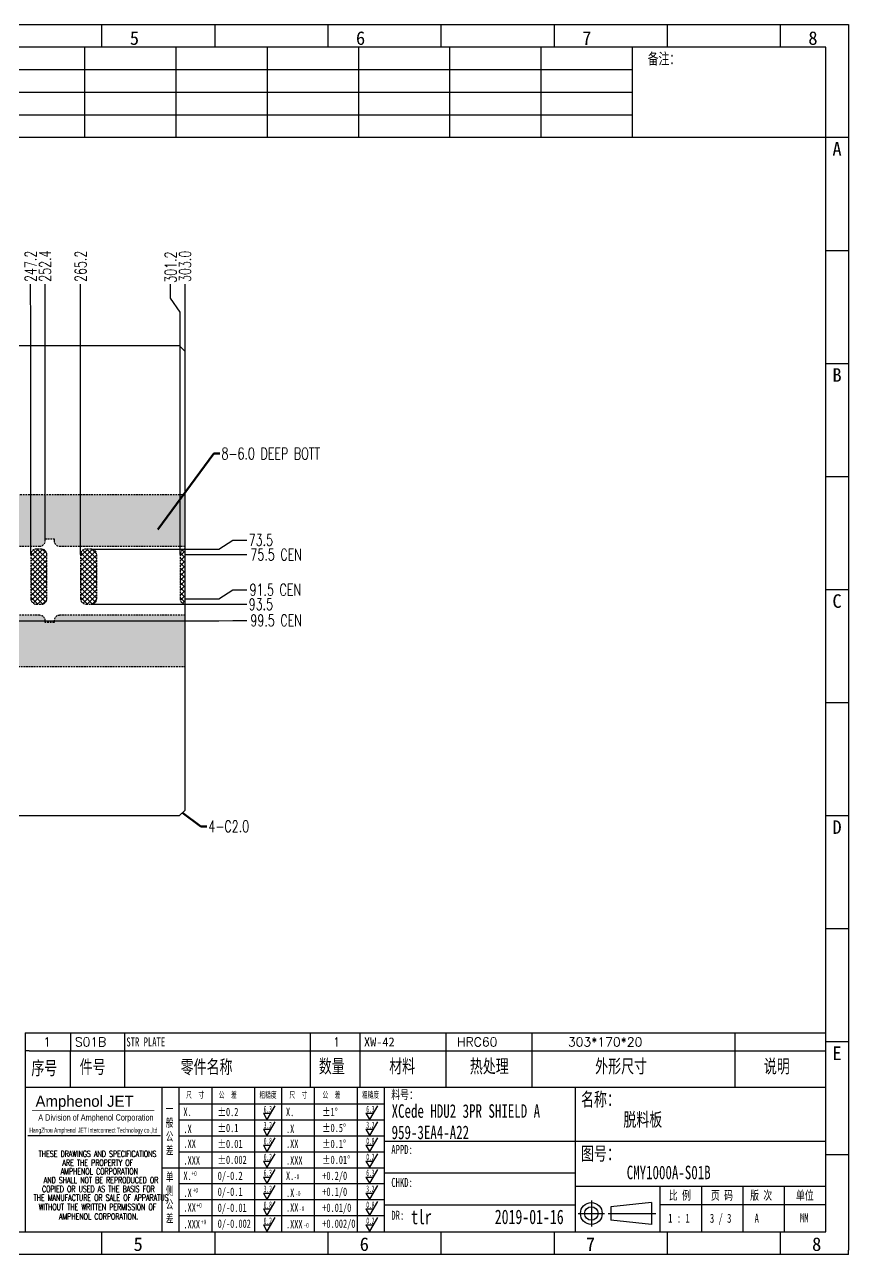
# Model space of a CAD drawing. Header units: millimetres. Extents: x -2852 to 5627, y -2271 to 1849.
# Drawn here: x 4678.7 to 4976.7, y -675.3 to -230.2 of the extents above; entities that cross this region are included whole.
import ezdxf
from ezdxf.enums import TextEntityAlignment as Align

# ---------------------------------------------------------------- set-up
doc = ezdxf.new("R2010")
doc.units = ezdxf.units.MM
doc.header["$PDSIZE"] = 3
doc.linetypes.add('DASHED', pattern=[19.05, 12.7, -6.35])
doc.linetypes.add('DASHED2', pattern=[9.525, 6.35, -3.175])
for name, color, linetype in [('1', 7, 'Continuous'), ('11', 4, 'DASHED2'), ('41', 1, 'Continuous'), ('S01', 170, 'Continuous'), ('S012', 4, 'DASHED')]:
    doc.layers.add(name, color=color, linetype=linetype)
doc.styles.add('CH', font='仿宋_GB2312_0.ttf')
doc.styles.add('jet02', font='simplex.shx', dxfattribs={"width": 0.7})
doc.styles.add('SIMPLEX', font='SIMPLEX')
doc.styles.get("Standard").update_dxf_attribs({"font": '仿宋_GB2312_0.ttf', "width": 0.7})
doc.styles.add('TEXTSTYLE_1', font='TRIUMB.TTF')
doc.styles.add('TEXTSTYLE_2', font='TRIUM.TTF')
doc.styles.add('tk', font='', dxfattribs={"width": 0.7})
doc.styles.add('tk 2', font='仿宋_GB2312_0.ttf', dxfattribs={"width": 0.65})
doc.styles.add('tk 4', font='simplex.shx', dxfattribs={"width": 0.65, "bigfont": 'bigfont.shx'})
doc.styles.get('tk').set_extended_font_data('NSimSun')
doc.dimstyles.new('jet02', dxfattribs={"dimtxt": 3.5, "dimasz": 2.1, "dimexe": 1, "dimexo": 0, "dimgap": 0.5, "dimtad": 0, "dimtoh": 1, "dimdec": 3, "dimzin": 9, "dimdsep": 46, "dimtxsty": 'jet02', "dimcen": 0, "dimclrt": 256, "dimazin": 2, "dimtfac": 1, "dimtdec": 3, "dimtofl": 0, "dimtmove": 0, "dimatfit": 1, "dimfxl": 0, "dimarcsym": 0})

# ---------------------------------------------------------------- blocks, each defined once
blk = doc.blocks.new('A3-N')
at = {"layer": '1', "color": 1}
for p, q in [((0, 296.73), (420, 296.73)), ((240, 291.27), (240, 296.73)), ((267.27, 291.27), (267.27, 296.73)), ((294.55, 291.27), (294.55, 296.73)), ((321.82, 291.27), (321.82, 296.73)), ((349.09, 291.27), (349.09, 296.73)), ((376.36, 291.27), (376.36, 296.73)), ((403.64, 291.27), (403.64, 296.73)), ((420, 296.73), (420, 1)), ((420, 269.45), (414.55, 269.45)), ((420, 242.18), (414.55, 242.18)), ((420, 214.91), (414.55, 214.91)), ((420, 187.64), (414.55, 187.64)), ((420, 160.36), (414.55, 160.36)), ((420, 133.09), (414.55, 133.09)), ((420, 105.82), (414.55, 105.82)), ((420, 78.55), (414.55, 78.55)), ((420, 51.27), (414.55, 51.27)), ((222.45, 49.09), (221.45, 49.09)), ((221.45, 49.09), (221.45, 40.36)), ((222.45, 49.09), (414.55, 49.09)), ((232.36, 49.09), (232.36, 40.36)), ((245.45, 49.09), (245.45, 40.36)), ((290.18, 49.09), (290.18, 40.36)), ((302.18, 49.09), (302.18, 40.36)), ((322.91, 49.09), (322.91, 40.36)), ((343.64, 49.09), (343.64, 40.36)), ((392.73, 40.36), (392.73, 49.09)), ((258.55, 40.36), (258.55, 5.44)), ((266.45, 40.36), (266.45, 5.44)), ((276.78, 40.36), (276.78, 5.45)), ((291.18, 40.36), (291.18, 5.45)), ((301.51, 40.37), (301.51, 5.46)), ((308.01, 40.36), (308.01, 5.45)), ((354.09, 40.36), (354.09, 5.45)), ((308.01, 32.39), (258.55, 32.39)), ((308.01, 28.54), (258.55, 28.54)), ((414.55, 27.27), (308.01, 27.27)), ((308.01, 24.69), (258.55, 24.69)), ((420, 24), (414.55, 24)), ((354.09, 19.63), (308.01, 19.63)), ((308.01, 16.99), (258.55, 16.99)), ((414.55, 16.36), (354.09, 16.36)), ((374.55, 16.36), (374.55, 5.45)), ((384.55, 16.36), (384.55, 5.45)), ((394.55, 16.36), (394.55, 5.45)), ((404.55, 16.36), (404.55, 5.45)), ((308.01, 13.14), (258.55, 13.14)), ((308.01, 11.99), (354.09, 11.99)), ((372.51, 12.49), (362.69, 11.5)), ((372.51, 12.49), (372.51, 7.25)), ((414.55, 12), (374.55, 12)), ((308.01, 9.29), (258.55, 9.29)), ((362.69, 11.5), (362.69, 8.23)), ((372.51, 7.25), (362.69, 8.23)), ((240, 0), (240, 5.45)), ((267.27, 0), (267.27, 5.45)), ((294.55, 0), (294.55, 5.45)), ((321.82, 0), (321.82, 5.45)), ((349.09, 0), (349.09, 5.45)), ((376.36, 0), (376.36, 5.45)), ((403.64, 0), (403.64, 5.45)), ((420, 0), (1, 0)), ((420, 0), (420, 1))]:
    blk.add_line(p, q, dxfattribs=at)
at = {"layer": '1'}
for p, q in [((414.55, 278.18), (414.55, 284.73)), ((221.45, 40.36), (221.45, 5.45)), ((221.45, 40.36), (414.55, 40.36)), ((221.45, 40.36), (414.55, 40.36)), ((254.41, 40.36), (254.41, 5.45)), ((283.28, 40.36), (283.28, 5.45)), ((308.01, 36.24), (258.55, 36.24)), ((222.08, 28.67), (254.12, 28.67)), ((308.01, 20.84), (254.41, 20.84))]:
    blk.add_line(p, q, dxfattribs=at)
at = {"layer": '1', "color": 1, "ltscale": 0.05}
for p, q in [((281.68, 35.84), (279.79, 32.56)), ((306.41, 35.84), (304.52, 32.56)), ((278.93, 34.04), (279.79, 32.56)), ((278.93, 34.04), (280.65, 34.04)), ((303.66, 34.05), (304.52, 32.56)), ((303.66, 34.05), (305.38, 34.05)), ((278.93, 30.19), (279.79, 28.71)), ((278.93, 30.19), (280.65, 30.19)), ((281.68, 31.99), (279.79, 28.71)), ((303.66, 30.2), (305.38, 30.2)), ((303.66, 30.2), (304.52, 28.71)), ((306.41, 31.99), (304.52, 28.71)), ((281.68, 28.14), (279.79, 24.86)), ((306.41, 28.14), (304.52, 24.86)), ((278.93, 26.34), (279.79, 24.86)), ((278.93, 26.34), (280.65, 26.34)), ((281.68, 24.29), (279.79, 21.01)), ((303.66, 26.35), (304.52, 24.86)), ((303.66, 26.35), (305.38, 26.35)), ((306.41, 24.29), (304.52, 21.01)), ((278.93, 22.49), (280.65, 22.49)), ((278.93, 22.49), (279.79, 21.01)), ((303.66, 22.5), (305.38, 22.5)), ((303.66, 22.5), (304.52, 21.01)), ((278.93, 18.66), (279.79, 17.17)), ((278.93, 18.66), (280.65, 18.66)), ((281.68, 20.45), (279.79, 17.17)), ((303.66, 18.66), (304.52, 17.18)), ((303.66, 18.66), (305.38, 18.66)), ((306.41, 20.46), (304.52, 17.18)), ((281.68, 16.6), (279.79, 13.32)), ((306.41, 16.61), (304.52, 13.33)), ((278.93, 14.81), (280.65, 14.81)), ((278.93, 14.81), (279.79, 13.32)), ((281.68, 12.75), (279.79, 9.47)), ((303.66, 14.81), (305.38, 14.81)), ((303.66, 14.81), (304.52, 13.33)), ((306.41, 12.76), (304.52, 9.48)), ((278.93, 10.96), (279.79, 9.47)), ((278.93, 10.96), (280.65, 10.96)), ((303.66, 10.96), (304.52, 9.48)), ((303.66, 10.96), (305.38, 10.96)), ((306.41, 8.91), (304.52, 5.63)), ((278.93, 7.11), (279.79, 5.62)), ((278.93, 7.11), (280.65, 7.11)), ((281.68, 8.9), (279.79, 5.62)), ((303.66, 7.11), (305.38, 7.11)), ((303.66, 7.11), (304.52, 5.63))]:
    blk.add_line(p, q, dxfattribs=at)
at = {"layer": '1', "color": 1, "ltscale": 0.1}
for p, q in [((358.01, 13.02), (358.01, 6.71)), ((354.86, 9.87), (361.17, 9.87)), ((362.03, 9.87), (373.54, 9.87))]:
    blk.add_line(p, q, dxfattribs=at)
at = {"layer": '1'}
blk.add_lwpolyline([(221.45, 5.45), (414.55, 5.45), (414.55, 291.27), (5.45, 291.27), (5.45, 5.45), (414.55, 5.45)], dxfattribs=at)
at = {"layer": '1', "color": 7, "linetype": 'Continuous', "const_width": 0.123}
blk.add_lwpolyline([(223.11, 34.74), (252.6, 34.76)], dxfattribs=at)
at = {"layer": '1', "color": 1}
for radius in [2.62, 1.64]:
    blk.add_circle((358.01, 9.87), radius, dxfattribs=at)
at = {"layer": '41'}
for p, q in [((235.82, 291.27), (235.82, 269.45)), ((257.82, 291.27), (257.82, 269.45)), ((279.82, 291.27), (279.82, 269.45)), ((301.82, 291.27), (301.82, 269.45)), ((323.82, 291.27), (323.82, 269.45)), ((345.82, 291.27), (345.82, 269.45)), ((367.82, 291.27), (367.82, 269.45)), ((367.82, 285.82), (5.45, 285.82)), ((367.82, 280.36), (5.45, 280.36)), ((367.82, 274.91), (5.45, 274.91)), ((414.55, 269.45), (5.45, 269.45))]:
    blk.add_line(p, q, dxfattribs=at)
at = {"layer": '1', "color": 1}
for s, p in [('5', (247.82, 295.11)), ('6', (302.36, 295.11)), ('7', (356.91, 295.11)), ('8', (411.45, 295.11)), ('5', (248.72, 4.11)), ('6', (303.26, 4.11)), ('7', (357.81, 4.11)), ('8', (412.35, 4.11))]:
    blk.add_text(s, height=3.27, dxfattribs=at).set_placement(p, align=Align.TOP_CENTER)
at = {"layer": '1', "style": 'tk', "width": 0.7}
blk.add_text('备注：', height=2.727, dxfattribs=at).set_placement((375.51, 288.55), align=Align.MIDDLE)
at = {"layer": '1', "color": 1}
for s, p in [('A', (418.37, 268.36)), ('B', (418.37, 213.82)), ('C', (418.37, 159.27)), ('D', (418.37, 104.73)), ('E', (418.37, 50.18))]:
    blk.add_text(s, height=3.27, dxfattribs=at).set_placement(p, align=Align.TOP_RIGHT)
at = {"layer": '1', "color": 1, "style": 'tk 2', "width": 0.7}
for s, height, p in [('数量', 3.273, (292.3, 43.78)), ('材料', 3.273, (309.27, 43.78)), ('热处理', 3.273, (328.71, 43.78)), ('外形尺寸', 3.273, (358.94, 43.78)), ('说明', 3.273, (399.61, 43.78)), ('序号', 3.273, (222.96, 43.34)), ('件号', 3.273, (234.62, 43.61)), ('零件名称', 3.273, (258.97, 43.61)), ('料号：', 2.182, (309.77, 37.46)), ('名称：', 3.273, (355.52, 35.79)), ('图号：', 3.273, (355.52, 22.7)), ('比 例', 2.182, (376.69, 13.18)), ('页 码', 2.182, (386.85, 13.18)), ('版 次', 2.182, (396.31, 13.18)), ('单位', 2.182, (407.35, 13.18))]:
    blk.add_text(s, height=height, dxfattribs=at).set_placement(p)
at = {"layer": '1', "color": 7, "linetype": 'Continuous', "style": 'TEXTSTYLE_1'}
blk.add_text('Amphenol JET', height=2.7, dxfattribs=at).set_placement((223.96, 35.61))
at = {"layer": '1', "color": 1, "ltscale": 0.05, "style": 'tk 2', "width": 0.5}
for s, p in [('6.3', (279.01, 34.26)), ('6.3', (303.74, 34.27)), ('3.2', (279.01, 30.41)), ('3.2', (303.74, 30.42)), ('0.8', (279.01, 26.56)), ('0.8', (303.74, 26.57)), ('0.2', (279.01, 22.71)), ('0.2', (303.74, 22.72)), ('6.3', (279.01, 18.87)), ('6.3', (303.74, 18.88)), ('3.2', (279.01, 15.02)), ('3.2', (303.74, 15.03)), ('0.8', (279.01, 11.17)), ('0.8', (303.74, 11.18)), ('0.2', (279.01, 7.32)), ('0.2', (303.74, 7.33))]:
    blk.add_text(s, height=1.6, dxfattribs=at).set_placement(p)
at = {"layer": '1', "color": 7, "linetype": 'Continuous'}
for s, height, style, width, p in [('A Division of Amphenol Corporation', 1.5, 'TEXTSTYLE_2', 0.7, (224.64, 32.29)), ('HangZhou Amphenol JET Interconnect Technology co.,ltd ', 1.2, 'TEXTSTYLE_2', 0.6, (222.47, 29.36)), ('THESE DRAWINGS AND SPECIFICATIONS', 1.5, 'tk 4', 0.6, (224.73, 23.52)), ('ARE THE PROPERTY OF', 1.5, 'tk 4', 0.6, (230.45, 21.35)), ('AND SHALL NOT BE REPRODUCED OR', 1.5, 'tk 4', 0.6, (225.95, 17.17)), ('AMPHENOL CORPORATION', 1.5, 'tk 4', 0.6, (230.04, 19.27)), ('COPIED OR USED AS THE BASIS FOR', 1.5, 'tk 4', 0.6, (225.54, 15.02)), ('THE MANUFACTURE OR SALE OF APPARATUS', 1.5, 'tk 4', 0.6, (223.5, 12.92)), ('WITHOUT THE WRITTEN PERMISSION OF', 1.5, 'tk 4', 0.6, (224.73, 10.67)), ('AMPHENOL CORPORATION.', 1.5, 'tk 4', 0.6, (229.63, 8.4))]:
    blk.add_text(s, height=height, dxfattribs=dict(at, style=style, width=width)).set_placement(p)
at = {"layer": '1', "color": 1, "style": 'tk 2', "width": 0.7}
for s, p in [('X.', (259.64, 34.37)), ('%%P0.2', (267.9, 34.37)), ('X.', (284.37, 34.37)), ('%%P1%%D', (293.12, 34.37)), ('.X', (259.64, 30.28)), ('%%P0.1', (267.9, 30.52)), ('.X', (284.37, 30.28)), ('%%P0.5%%D', (293.12, 30.52)), ('.XX', (259.64, 26.71)), ('%%P0.01', (267.9, 26.67)), ('.XX', (284.37, 26.71)), ('%%P0.1%%D', (293.12, 26.67)), ('%%P0.002', (267.9, 22.82)), ('%%P0.01%%D', (293.12, 22.82)), ('.XXX', (259.64, 22.68)), ('.XXX', (284.37, 22.68)), ('X.', (259.64, 18.97)), ('0/-0.2', (267.9, 18.97)), ('X.', (284.37, 18.97)), ('+0.2/0', (293.12, 18.97)), ('.X', (259.64, 14.88)), ('0/-0.1', (267.9, 15.12)), ('.X', (284.37, 14.88)), ('+0.1/0', (293.12, 15.12)), ('.XX', (259.64, 11.31)), ('0/-0.01', (267.9, 11.27)), ('.XX', (284.37, 11.31)), ('+0.01/0', (293.12, 11.27)), ('.XXX', (259.64, 7.28)), ('0/-0.002', (267.9, 7.42)), ('.XXX', (284.37, 7.28)), ('+0.002/0', (293.12, 7.42))]:
    blk.add_text(s, height=2, dxfattribs=at).set_placement(p, align=Align.MIDDLE_LEFT)
at = {"layer": '1', "style": 'tk 2', "width": 0.7}
for s, p in [('APPD:', (309.77, 24.21)), ('CHKD:', (309.77, 16.27)), ('DR:', (309.77, 8.35))]:
    blk.add_text(s, height=2.182, dxfattribs=at).set_placement(p)
at = {"layer": '1', "color": 7, "style": 'tk 2', "width": 0.7}
blk.add_text('MM', height=2.182, dxfattribs=at).set_placement((408.31, 7.75))
at = {"layer": '1', "color": 1, "ltscale": 0.05, "char_height": 1.5, "width": 6.3627, "attachment_point": 1, "style": 'tk 2'}
for s, insert in [('尺  寸', (260.31, 39.25)), ('公  差', (268.17, 39.25)), ('粗糙度', (277.98, 39.25)), ('尺  寸', (285.2, 39.25)), ('公  差', (293.18, 39.25)), ('粗糙度', (302.71, 39.26))]:
    blk.add_mtext(s, dxfattribs=dict(at, insert=insert))
at = {"layer": '1', "ltscale": 0.05, "char_height": 2, "width": 2.5195, "attachment_point": 1, "style": 'tk 2'}
for s, insert in [('一般公差', (255.39, 36.11)), ('单侧公差', (255.39, 19.71))]:
    blk.add_mtext(s, dxfattribs=dict(at, insert=insert))
at = {"layer": '1', "color": 1, "ltscale": 0.05, "char_height": 1.2, "width": 5.1396, "attachment_point": 1, "line_spacing_factor": 0.8, "style": 'tk 2'}
for s, insert in [('+0', (261.58, 20.13)), ('-0', (286.31, 19.33)), ('+0', (261.88, 16.09)), ('-0', (286.61, 15.29)), ('+0', (262.79, 12.45)), ('-0', (287.51, 11.65)), ('+0', (263.87, 8.44)), ('-0', (288.59, 7.64))]:
    blk.add_mtext(s, dxfattribs=dict(at, insert=insert))
at = {"layer": '1', "style": 'tk 2', "width": 0.7}
for tag, p in [('PATR-NO1', (309.84, 32.96)), ('TITLE', (365.74, 30.9)), ('PATR-NO2', (309.84, 27.81)), ('DWG-NO:', (366.54, 18.14))]:
    blk.add_attdef(tag, p, '', height=3.27, dxfattribs=at)
at = {"layer": '1', "color": 1, "style": 'tk 2', "width": 0.7}
for tag, p in [('DRAW', (314.55, 7.27)), ('DATE', (334.72, 7.32))]:
    blk.add_attdef(tag, p, '', height=3.49, dxfattribs=at)
at = {"layer": '1', "style": 'tk 2', "width": 0.7}
for tag, p in [('SCALE', (376.55, 8.73)), ('SHEET', (386.6, 8.72)), ('REV', (397.38, 8.73))]:
    blk.add_attdef(tag, text='', height=2.18, dxfattribs=at).set_placement(p, align=Align.MIDDLE_LEFT)
blk = doc.blocks.new('FB3')
at = {"layer": '1', "color": 1}
for p, q in [((0, 4.36), (193.09, 4.36)), ((0, 4.36), (0, 0)), ((10.91, 4.36), (10.91, 0)), ((24, 4.36), (24, 0)), ((68.73, 4.36), (68.73, 0)), ((80.73, 4.36), (80.73, 0)), ((101.45, 4.36), (101.45, 0)), ((122.18, 4.36), (122.18, 0)), ((171.27, 0), (171.27, 4.36))]:
    blk.add_line(p, q, dxfattribs=at)
at = {"layer": '1'}
for tag, style, p in [('ITEM', 'SIMPLEX', (4.36, 2.18)), ('PARTNO', 'SIMPLEX', (12, 2.18)), ('QTY', 'SIMPLEX', (74.18, 2.18)), ('MATL', 'CH', (81.72, 2.18)), ('FINISH', 'SIMPLEX', (104.17, 2.18)), ('SPEC', 'SIMPLEX', (130.91, 2.18)), ('REMARK', 'SIMPLEX', (174.06, 2.18))]:
    blk.add_attdef(tag, text='', height=2.18, dxfattribs=dict(at, style=style)).set_placement(p, align=Align.MIDDLE_LEFT)
at = {"layer": '1', "style": 'tk', "width": 0.7}
blk.add_attdef('DIE', text='', height=2.18, dxfattribs=at).set_placement((24.43, 2.18), align=Align.MIDDLE_LEFT)
blk = doc.blocks.new('*D4813')
at = {"layer": '41', "ltscale": 0.05}
for p, q in [((1847.95, 2785.05), (1949.19, 2785.05)), ((1949.19, 2785.05), (1954.23, 2785.2)), ((1954.23, 2785.2), (1959.27, 2785.2))]:
    blk.add_line(p, q, dxfattribs=at)
at = {"layer": 'Defpoints', "color": 0, "ltscale": 0.05}
for p in [(1633.95, 2884.55), (1847.95, 2785.05), (1959.27, 2785.2)]:
    blk.add_point(p, dxfattribs=at)
at = {"layer": '41', "ltscale": 0.05, "insert": (1969.88, 2785.2), "char_height": 4.2, "attachment_point": 5, "style": 'jet02'}
blk.add_mtext('99.5{\\C1; CEN }', dxfattribs=at)
blk = doc.blocks.new('*D4814')
at = {"layer": '41', "ltscale": 0.05}
blk.add_line((1902.95, 2791.05), (1959.27, 2791.05), dxfattribs=at)
at = {"layer": 'Defpoints', "color": 0, "ltscale": 0.05}
for p in [(1633.95, 2884.55), (1902.95, 2791.05), (1959.27, 2791.05)]:
    blk.add_point(p, dxfattribs=at)
at = {"layer": '41', "ltscale": 0.05, "insert": (1964.35, 2791.05), "char_height": 4.2, "attachment_point": 5, "style": 'jet02'}
blk.add_mtext('93.5', dxfattribs=at)
blk = doc.blocks.new('*D4815')
at = {"layer": '41', "ltscale": 0.05}
for p, q in [((1949.19, 2793.05), (1954.23, 2796.3)), ((1954.23, 2796.3), (1959.27, 2796.3)), ((1937.15, 2793.05), (1949.19, 2793.05))]:
    blk.add_line(p, q, dxfattribs=at)
at = {"layer": 'Defpoints', "color": 0, "ltscale": 0.05}
for p in [(1633.95, 2884.55), (1959.27, 2796.3), (1937.15, 2793.05)]:
    blk.add_point(p, dxfattribs=at)
at = {"layer": '41', "ltscale": 0.05, "insert": (1969.6, 2796.3), "char_height": 4.2, "attachment_point": 5, "style": 'jet02'}
blk.add_mtext('91.5{\\C1; CEN }', dxfattribs=at)
blk = doc.blocks.new('*D4816')
at = {"layer": '41', "ltscale": 0.05}
blk.add_line((1937.15, 2809.05), (1959.27, 2809.05), dxfattribs=at)
at = {"layer": 'Defpoints', "color": 0, "ltscale": 0.05}
for p in [(1633.95, 2884.55), (1937.15, 2809.05), (1959.27, 2809.05)]:
    blk.add_point(p, dxfattribs=at)
at = {"layer": '41', "ltscale": 0.05, "insert": (1969.88, 2809.05), "char_height": 4.2, "attachment_point": 5, "style": 'jet02'}
blk.add_mtext('75.5{\\C1; CEN }', dxfattribs=at)
blk = doc.blocks.new('*D4817')
at = {"layer": '41', "ltscale": 0.05}
for p, q in [((1949.19, 2811.05), (1954.23, 2814.3)), ((1954.23, 2814.3), (1959.27, 2814.3)), ((1902.95, 2811.05), (1949.19, 2811.05))]:
    blk.add_line(p, q, dxfattribs=at)
at = {"layer": 'Defpoints', "color": 0, "ltscale": 0.05}
for p in [(1633.95, 2884.55), (1959.27, 2814.3), (1902.95, 2811.05)]:
    blk.add_point(p, dxfattribs=at)
at = {"layer": '41', "ltscale": 0.05, "insert": (1964.35, 2814.3), "char_height": 4.2, "attachment_point": 5, "style": 'jet02'}
blk.add_mtext('73.5', dxfattribs=at)
blk = doc.blocks.new('*D4850')
at = {"layer": '41', "ltscale": 0.05}
for p, q in [((1881.06, 2901.83), (1881.06, 2906.87)), ((1881.15, 2896.79), (1881.06, 2901.83)), ((1881.15, 2809.05), (1881.15, 2896.79))]:
    blk.add_line(p, q, dxfattribs=at)
at = {"layer": 'Defpoints', "color": 0, "ltscale": 0.05}
for p in [(1881.06, 2906.87), (1633.95, 2884.55), (1881.15, 2809.05)]:
    blk.add_point(p, dxfattribs=at)
at = {"layer": '41', "ltscale": 0.05, "insert": (1881.06, 2913.35), "char_height": 4.2, "attachment_point": 5, "rotation": 90, "style": 'jet02'}
blk.add_mtext('247.2', dxfattribs=at)
blk = doc.blocks.new('*D4851')
at = {"layer": '41', "ltscale": 0.05}
for p, q in [((1886.31, 2901.83), (1886.31, 2906.87)), ((1886.35, 2896.79), (1886.31, 2901.83)), ((1886.35, 2814.7), (1886.35, 2896.79))]:
    blk.add_line(p, q, dxfattribs=at)
at = {"layer": 'Defpoints', "color": 0, "ltscale": 0.05}
for p in [(1886.31, 2906.87), (1633.95, 2884.55), (1886.35, 2814.7)]:
    blk.add_point(p, dxfattribs=at)
at = {"layer": '41', "ltscale": 0.05, "insert": (1886.31, 2913.42), "char_height": 4.2, "attachment_point": 5, "rotation": 90, "style": 'jet02'}
blk.add_mtext('252.4', dxfattribs=at)
blk = doc.blocks.new('*D4852')
at = {"layer": '41', "ltscale": 0.05}
for p, q in [((1899.14, 2901.83), (1899.14, 2906.87)), ((1899.15, 2896.79), (1899.14, 2901.83)), ((1899.15, 2809.05), (1899.15, 2896.79))]:
    blk.add_line(p, q, dxfattribs=at)
at = {"layer": 'Defpoints', "color": 0, "ltscale": 0.05}
for p in [(1899.14, 2906.87), (1633.95, 2884.55), (1899.15, 2809.05)]:
    blk.add_point(p, dxfattribs=at)
at = {"layer": '41', "ltscale": 0.05, "insert": (1899.14, 2913.35), "char_height": 4.2, "attachment_point": 5, "rotation": 90, "style": 'jet02'}
blk.add_mtext('265.2', dxfattribs=at)
blk = doc.blocks.new('*D4853')
at = {"layer": '41', "ltscale": 0.05}
for p, q in [((1931.7, 2901.83), (1931.7, 2906.87)), ((1935.15, 2896.79), (1931.7, 2901.83)), ((1935.15, 2809.05), (1935.15, 2896.79))]:
    blk.add_line(p, q, dxfattribs=at)
at = {"layer": 'Defpoints', "color": 0, "ltscale": 0.05}
for p in [(1931.7, 2906.87), (1633.95, 2884.55), (1935.15, 2809.05)]:
    blk.add_point(p, dxfattribs=at)
at = {"layer": '41', "ltscale": 0.05, "insert": (1931.7, 2913.07), "char_height": 4.2, "attachment_point": 5, "rotation": 90, "style": 'jet02'}
blk.add_mtext('301.2', dxfattribs=at)
blk = doc.blocks.new('*D4854')
at = {"layer": '41', "ltscale": 0.05}
for p, q in [((1936.95, 2901.83), (1936.95, 2906.87)), ((1936.95, 2896.79), (1936.95, 2901.83)), ((1936.95, 2882.55), (1936.95, 2896.79))]:
    blk.add_line(p, q, dxfattribs=at)
at = {"layer": 'Defpoints', "color": 0, "ltscale": 0.05}
for p in [(1936.95, 2906.87), (1633.95, 2884.55), (1936.95, 2882.55)]:
    blk.add_point(p, dxfattribs=at)
at = {"layer": '41', "ltscale": 0.05, "insert": (1936.95, 2913.35), "char_height": 4.2, "attachment_point": 5, "rotation": 90, "style": 'jet02'}
blk.add_mtext('303.0', dxfattribs=at)

msp = doc.modelspace()

# ---------------------------------------------------------------- hatches: boundary and pattern name
at = {"layer": '11', "ltscale": 0.05}
h = msp.add_hatch(dxfattribs=at)
h.set_pattern_fill('ANGLE', color=256, scale=0.5, style=0)
h.set_pattern_definition([(0, (4433.809, -346.4603), (0, 3.4925), [2.54, -0.9525]), (90, (4433.809, -346.4603), (-3.4925, 2e-16), [2.54, -0.9525])])
h.paths.add_polyline_path([(4458.309, -402.4103, 0.41421356), (4456.309, -400.4103), (4433.809, -400.4103), (4433.809, -418.9603), (4444.209, -418.9603, 0.41421356), (4446.209, -416.9603), (4446.209, -416.3103), (4449.409, -416.3103), (4449.409, -416.9603, 0.41421356), (4451.409, -418.9603), (4456.309, -418.9603, 0.41421356), (4458.309, -416.9603)])
h.paths.add_polyline_path([(4454.809, -445.9603, 0.41421356), (4452.809, -443.9603), (4433.809, -443.9603), (4433.809, -462.5103), (4452.809, -462.5103, 0.41421356), (4454.809, -460.5103)])
h.paths.add_polyline_path([(4546.809, -445.9603, 0.41421356), (4544.809, -443.9603), (4544.409, -443.9603, 0.41421356), (4542.409, -445.9603), (4542.409, -446.6103), (4539.209, -446.6103), (4539.209, -445.9603, 0.41421356), (4537.209, -443.9603), (4535.409, -443.9603, 0.41421356), (4533.409, -445.9603), (4533.409, -446.6103), (4530.209, -446.6103), (4530.209, -445.9603, 0.41421356), (4528.209, -443.9603), (4526.409, -443.9603, 0.41421356), (4524.409, -445.9603), (4524.409, -446.6103), (4521.209, -446.6103), (4521.209, -445.9603, 0.41421356), (4519.209, -443.9603), (4511.409, -443.9603, 0.41421356), (4509.409, -445.9603), (4509.409, -446.6103), (4506.209, -446.6103), (4506.209, -445.9603, 0.41421356), (4504.209, -443.9603), (4496.409, -443.9603, 0.41421356), (4494.409, -445.9603), (4494.409, -446.6103), (4491.209, -446.6103), (4491.209, -445.9603, 0.41421356), (4489.209, -443.9603), (4469.209, -443.9603, 0.41421356), (4467.209, -445.9603), (4467.209, -460.5103, 0.41421356), (4469.209, -462.5103), (4544.809, -462.5103, 0.41421356), (4546.809, -460.5103)])
h.paths.add_polyline_path([(4546.809, -402.4103, 0.41421356), (4544.809, -400.4103), (4469.309, -400.4103, 0.41421356), (4467.309, -402.4103), (4467.309, -416.9603, 0.41421356), (4469.309, -418.9603), (4480.209, -418.9603, 0.41421356), (4482.209, -416.9603), (4482.209, -416.3103), (4485.409, -416.3103), (4485.409, -416.9603, 0.41421356), (4487.409, -418.9603), (4498.209, -418.9603, 0.41421356), (4500.209, -416.9603), (4500.209, -416.3103), (4503.409, -416.3103), (4503.409, -416.9603, 0.41421356), (4505.409, -418.9603), (4519.209, -418.9603, 0.41421356), (4521.209, -416.9603), (4521.209, -416.3103), (4524.409, -416.3103), (4524.409, -416.9603, 0.41421356), (4526.409, -418.9603), (4528.209, -418.9603, 0.41421356), (4530.209, -416.9603), (4530.209, -416.3103), (4533.409, -416.3103), (4533.409, -416.9603, 0.41421356), (4535.409, -418.9603), (4537.209, -418.9603, 0.41421356), (4539.209, -416.9603), (4539.209, -416.3103), (4542.409, -416.3103), (4542.409, -416.9603, 0.41421356), (4544.409, -418.9603), (4544.859, -418.9597, 0.40690929), (4546.809, -416.9603)])
h.paths.add_polyline_path([(4636.809, -402.4103, 0.41421356), (4634.809, -400.4103), (4554.309, -400.4103, 0.41421356), (4552.309, -402.4103), (4552.309, -416.9603, 0.41421356), (4554.309, -418.9603), (4555.209, -418.9603, 0.41421356), (4557.209, -416.9603), (4557.209, -416.3103), (4560.409, -416.3103), (4560.409, -416.9603, 0.41421356), (4562.409, -418.9603), (4564.209, -418.9603, 0.41421356), (4566.209, -416.9603), (4566.209, -416.3103), (4569.409, -416.3103), (4569.409, -416.9603, 0.41421356), (4571.409, -418.9603), (4573.209, -418.9603, 0.41421356), (4575.209, -416.9603), (4575.209, -416.3103), (4578.409, -416.3103), (4578.409, -416.9603, 0.41421356), (4580.409, -418.9603), (4591.209, -418.9603, 0.41421356), (4593.209, -416.9603), (4593.209, -416.3103), (4596.409, -416.3103), (4596.409, -416.9603, 0.41421356), (4598.409, -418.9603), (4609.209, -418.9603, 0.41421356), (4611.209, -416.9603), (4611.209, -416.3103), (4614.409, -416.3103), (4614.409, -416.9603, 0.41421356), (4616.409, -418.9603), (4627.209, -418.9603, 0.41421356), (4629.209, -416.9603), (4629.209, -416.3103), (4632.409, -416.3103), (4632.409, -416.9603, 0.41421356), (4634.409, -418.9603), (4634.809, -418.9603, 0.41421356), (4636.809, -416.9603)])
h.paths.add_polyline_path([(4636.809, -445.9603, 0.41421356), (4634.809, -443.9603), (4634.409, -443.9603, 0.41421356), (4632.409, -445.9603), (4632.409, -446.6103), (4629.209, -446.6103), (4629.209, -445.9603, 0.41421356), (4627.209, -443.9603), (4616.409, -443.9603, 0.41421356), (4614.409, -445.9603), (4614.409, -446.6103), (4611.209, -446.6103), (4611.209, -445.9603, 0.41421356), (4609.209, -443.9603), (4598.409, -443.9603, 0.41421356), (4596.409, -445.9603), (4596.409, -446.6103), (4593.209, -446.6103), (4593.209, -445.9603, 0.41421356), (4591.209, -443.9603), (4580.409, -443.9603, 0.41421356), (4578.409, -445.9603), (4578.409, -446.6103), (4575.209, -446.6103), (4575.209, -445.9603, 0.41421356), (4573.209, -443.9603), (4571.409, -443.9603, 0.41421356), (4569.409, -445.9603), (4569.409, -446.6103), (4566.209, -446.6103), (4566.209, -445.9603, 0.41421356), (4564.209, -443.9603), (4562.409, -443.9603, 0.41421356), (4560.409, -445.9603), (4560.409, -446.6103), (4557.209, -446.6103), (4557.209, -445.9603, 0.41421356), (4555.209, -443.9603), (4554.809, -443.9603, 0.41421356), (4552.809, -445.9603), (4552.809, -460.5103, 0.41421356), (4554.809, -462.5103), (4634.809, -462.5103, 0.41421356), (4636.809, -460.5103)])
h.paths.add_polyline_path([(4736.809, -443.9603), (4691.409, -443.9603, 0.41421356), (4689.409, -445.9603), (4689.409, -446.6103), (4686.209, -446.6103), (4686.209, -445.9603, 0.41421356), (4684.209, -443.9603), (4673.409, -443.9603, 0.41421356), (4671.409, -445.9603), (4671.409, -446.6103), (4668.209, -446.6103), (4668.209, -445.9603, 0.41421356), (4666.209, -443.9603), (4655.409, -443.9603, 0.41421356), (4653.409, -445.9603), (4653.409, -446.6103), (4650.209, -446.6103), (4650.209, -445.9603, 0.41421356), (4648.209, -443.9603), (4647.809, -443.9603, 0.41421356), (4645.809, -445.9603), (4645.809, -460.5103, 0.41421356), (4647.809, -462.5103), (4736.809, -462.5103)])
h.paths.add_polyline_path([(4736.809, -400.4103), (4647.809, -400.4103, 0.41421356), (4645.809, -402.4103), (4645.809, -416.9603, 0.40690929), (4647.759, -418.9597), (4648.209, -418.9603, 0.41421356), (4650.209, -416.9603), (4650.209, -416.3103), (4653.409, -416.3103), (4653.409, -416.9603, 0.41421356), (4655.409, -418.9603), (4660.209, -418.9603, 0.41421356), (4662.209, -416.9603), (4662.209, -416.3103), (4665.409, -416.3103), (4665.409, -416.9603, 0.41421356), (4667.409, -418.9603), (4684.209, -418.9603, 0.41421356), (4686.209, -416.9603), (4686.209, -416.3103), (4689.409, -416.3103), (4689.409, -416.9603, 0.41421356), (4691.409, -418.9603), (4736.809, -418.9603)])
at = {"layer": '11', "ltscale": 0.2}
h = msp.add_hatch(dxfattribs=at)
h.set_pattern_fill('ANSI37', color=3, scale=0.4, style=0)
h.set_pattern_definition([(45, (4433.809, -346.4603), (-0.8980256, 0.8980256), []), (135, (4433.809, -346.4603), (-0.8980256, -0.8980256), [])])
h.paths.add_polyline_path([(4632.809, -421.9603, 0.41421356), (4630.809, -419.9603), (4629.009, -419.9603, 0.41421356), (4627.009, -421.9603), (4627.009, -437.9603, 0.41421356), (4629.009, -439.9603), (4630.809, -439.9603, 0.41421356), (4632.809, -437.9603)])
h.paths.add_polyline_path([(4650.809, -421.9603, 0.41421356), (4648.809, -419.9603), (4647.009, -419.9603, 0.41421356), (4645.009, -421.9603), (4645.009, -437.9603, 0.41421356), (4647.009, -439.9603), (4648.809, -439.9603, 0.41421356), (4650.809, -437.9603)])
h.paths.add_polyline_path([(4668.809, -421.9603, 0.41421356), (4666.809, -419.9603), (4665.009, -419.9603, 0.41421356), (4663.009, -421.9603), (4663.009, -437.9603, 0.41421356), (4665.009, -439.9603), (4666.809, -439.9603, 0.41421356), (4668.809, -437.9603)])
h.paths.add_polyline_path([(4686.809, -421.9603, 0.41421356), (4684.809, -419.9603), (4683.009, -419.9603, 0.41421356), (4681.009, -421.9603), (4681.009, -437.9603, 0.41421356), (4683.009, -439.9603), (4684.809, -439.9603, 0.41421356), (4686.809, -437.9603)])
h.paths.add_polyline_path([(4704.809, -421.9603, 0.41421356), (4702.809, -419.9603), (4701.009, -419.9603, 0.41421356), (4699.009, -421.9603), (4699.009, -437.9603, 0.41421356), (4701.009, -439.9603), (4702.809, -439.9603, 0.41421356), (4704.809, -437.9603)])
h.paths.add_polyline_path([(4736.809, -419.9703, 0.38517039), (4735.009, -421.9603), (4735.009, -437.9603, 0.38517039), (4736.809, -439.9503)])
h.paths.add_polyline_path([(4629.1152, -422.4507), (4631.3668, -422.4507), (4631.3668, -421.8507), (4629.1152, -421.8507)], flags=24)
h.paths.add_polyline_path([(4647.1152, -422.4507), (4649.3668, -422.4507), (4649.3668, -421.8507), (4647.1152, -421.8507)], flags=24)
h.paths.add_polyline_path([(4665.1152, -422.4507), (4667.3668, -422.4507), (4667.3668, -421.8507), (4665.1152, -421.8507)], flags=24)
h.paths.add_polyline_path([(4683.1152, -422.4507), (4685.3668, -422.4507), (4685.3668, -421.8507), (4683.1152, -421.8507)], flags=24)
h.paths.add_polyline_path([(4701.1152, -422.4507), (4703.3668, -422.4507), (4703.3668, -421.8507), (4701.1152, -421.8507)], flags=24)
h.paths.add_polyline_path([(4734.5883, -422.4507), (4736.84, -422.4507), (4736.84, -421.8507), (4734.5883, -421.8507)], flags=9)

# ---------------------------------------------------------------- linework, layer by layer
at = {"layer": 'S01', "ltscale": 0.05}
msp.add_lwpolyline([(4734.809, -516.4603), (4736.809, -514.4603), (4736.809, -348.4603), (4734.809, -346.4603), (4435.809, -346.4603), (4433.809, -348.4603), (4433.809, -514.4603), (4435.809, -516.4603)], close=True, dxfattribs=at)
at = {"layer": 'S012', "ltscale": 0.05}
for points in [[(4736.809, -400.4103), (4647.809, -400.4103, 0.41421356), (4645.809, -402.4103), (4645.809, -416.9603, 0.40690929), (4647.759, -418.9597), (4648.209, -418.9603, 0.41421356), (4650.209, -416.9603), (4650.209, -416.3103), (4653.409, -416.3103), (4653.409, -416.9603, 0.41421356), (4655.409, -418.9603), (4660.209, -418.9603, 0.41421356), (4662.209, -416.9603), (4662.209, -416.3103), (4665.409, -416.3103), (4665.409, -416.9603, 0.41421356), (4667.409, -418.9603), (4684.209, -418.9603, 0.41421356), (4686.209, -416.9603), (4686.209, -416.3103), (4689.409, -416.3103), (4689.409, -416.9603, 0.41421356), (4691.409, -418.9603), (4736.809, -418.9603)], [(4647.759, -443.9609, 0.40690929), (4645.809, -445.9603), (4645.809, -460.5103, 0.41421356), (4647.809, -462.5103), (4736.809, -462.5103)], [(4736.809, -443.9603), (4691.409, -443.9603, 0.41421356), (4689.409, -445.9603), (4689.409, -446.6103), (4686.209, -446.6103), (4686.209, -445.9603, 0.41421356), (4684.209, -443.9603), (4673.409, -443.9603, 0.41421356), (4671.409, -445.9603), (4671.409, -446.6103), (4668.209, -446.6103), (4668.209, -445.9603, 0.41421356), (4666.209, -443.9603), (4655.409, -443.9603, 0.41421356), (4653.409, -445.9603), (4653.409, -446.6103), (4650.209, -446.6103), (4650.209, -445.9603, 0.41421356), (4648.209, -443.9603), (4647.759, -443.9603)]]:
    msp.add_lwpolyline(points, format="xyb", dxfattribs=at)
at = {"layer": 'S012', "color": 3, "ltscale": 0.05}
for points in [[(4683.009, -419.9603, 0.41421356), (4681.009, -421.9603), (4681.009, -437.9603, 0.41421356), (4683.009, -439.9603), (4684.809, -439.9603, 0.41421356), (4686.809, -437.9603), (4686.809, -421.9603, 0.41421356), (4684.809, -419.9603)], [(4701.009, -419.9603, 0.41421356), (4699.009, -421.9603), (4699.009, -437.9603, 0.41421356), (4701.009, -439.9603), (4702.809, -439.9603, 0.41421356), (4704.809, -437.9603), (4704.809, -421.9603, 0.41421356), (4702.809, -419.9603)]]:
    msp.add_lwpolyline(points, format="xyb", close=True, dxfattribs=at)
msp.add_lwpolyline([(4736.809, -419.9703, 0.38517039), (4735.009, -421.9603), (4735.009, -437.9603, 0.38517039), (4736.809, -439.9503, 0.38517039)], format="xyb", dxfattribs=at)

# ---------------------------------------------------------------- block references
at = {"layer": '1', "ltscale": 0.05, "xscale": 1.5, "yscale": 1.5, "zscale": 1.5}
for name, p, values in [('A3-N', (4346.7373, -675.2593), {'DWG-NO:': 'CMY1000A-S01B', 'TITLE': '脱料板', 'REV': 'A', 'SHEET': '3 / 3', 'DRAW': 'tlr', 'DATE': '2019-01-16', 'PATR-NO1': 'XCede HDU2 3PR SHIELD A', 'PATR-NO2': '959-3EA4-A22', 'SCALE': '1 : 1'}), ('FB3', (4678.9191, -601.6229), {'PARTNO': 'S01B', 'ITEM': '1', 'DIE': 'STR PLATE', 'QTY': '1', 'MATL': 'XW-42', 'FINISH': 'HRC60', 'SPEC': '303*170*20'})]:
    msp.add_blockref(name, p, dxfattribs=at).add_auto_attribs(values)

# ---------------------------------------------------------------- texts
at = {"layer": '41', "ltscale": 0.05, "char_height": 4.2, "attachment_point": 4, "style": 'jet02'}
for s, insert in [('8-6.0 DEEP BOTT', (4749.9458, -385.4136)), ('4-C2.0', (4745.2219, -520.3531))]:
    msp.add_mtext(s, dxfattribs=dict(at, insert=insert))

# ---------------------------------------------------------------- dimensions: what is measured, and where the dimension line sits
at = {"layer": '41', "ltscale": 0.05}
for feature_location, offset, dtype, picture, middle in [((4686.209, -416.3103), (-0.0452, 92.169), 1, '*D4851', (4686.1638, -317.5913)), ((4681.009, -421.9603), (-0.0952, 97.819), 1, '*D4850', (4680.9138, -317.6613)), ((4699.009, -421.9603), (-0.0101, 97.819), 1, '*D4852', (4698.999, -317.6613)), ((4736.809, -348.4603), (-0.0082, 24.319), 1, '*D4854', (4736.8008, -317.6613)), ((4735.009, -421.9603), (-3.4582, 97.819), 1, '*D4853', (4731.5508, -317.9413)), ((4702.809, -439.9603), (56.319, 0), 0, '*D4814', (4764.208, -439.9603)), ((4702.809, -419.9603), (56.319, 3.25), 0, '*D4817', (4764.208, -416.7103))]:
    dim = msp.add_ordinate_dim(feature_location=feature_location, offset=offset, dtype=dtype, origin=(4433.809, -346.4603), dimstyle='jet02', override={"dimscale": 1.2, "dimtoh": 0, "dimdec": 1, "dimzin": 1, "dimclrd": 256, "dimclre": 256, "dimadec": 1, "dimazin": 0, "dimatfit": 3, "dimlwd": 65535, "dimlwe": 65535}, dxfattribs=at)
    dim.commit()
    dim.dimension.update_dxf_attribs({"geometry": picture, "text_midpoint": middle, "insert": (2799.8548, -3231.0141)})
for feature_location, offset, picture, middle in [((4647.809, -445.9603), (111.319, 0.1429), '*D4813', (4769.738, -445.8174)), ((4737.009, -437.9603), (22.119, 3.25), '*D4815', (4769.458, -434.7103)), ((4737.009, -421.9603), (22.119, 0), '*D4816', (4769.738, -421.9603))]:
    dim = msp.add_ordinate_dim(feature_location=feature_location, offset=offset, dtype=0, origin=(4433.809, -346.4603), text='<>{\\C1; CEN }', dimstyle='jet02', override={"dimscale": 1.2, "dimtoh": 0, "dimdec": 1, "dimzin": 1, "dimclrd": 256, "dimclre": 256, "dimadec": 1, "dimazin": 0, "dimatfit": 3, "dimlwd": 65535, "dimlwe": 65535}, dxfattribs=at)
    dim.commit()
    dim.dimension.update_dxf_attribs({"geometry": picture, "text_midpoint": middle, "insert": (2799.8548, -3231.0141)})

# ---------------------------------------------------------------- leaders
at = {"layer": '41', "ltscale": 0.05, "annotation_type": 0, "has_hookline": 1, "hookline_direction": 0}
for points, text_width in [([(4726.9936, -412.9204), (4747.2458, -385.4136), (4749.3458, -385.4136)], 40.46), ([(4735.809, -515.4603), (4742.5219, -520.3531), (4744.6219, -520.3531)], 15.54)]:
    msp.add_leader(points, dimstyle='jet02', override={"dimscale": 1.2, "dimtoh": 0, "dimdec": 1, "dimzin": 1, "dimclrd": 256, "dimclre": 256, "dimadec": 1, "dimazin": 0, "dimatfit": 3, "dimlwd": 65535, "dimlwe": 65535}, dxfattribs=dict(at, text_width=text_width))

doc.saveas('drawing.dxf')
